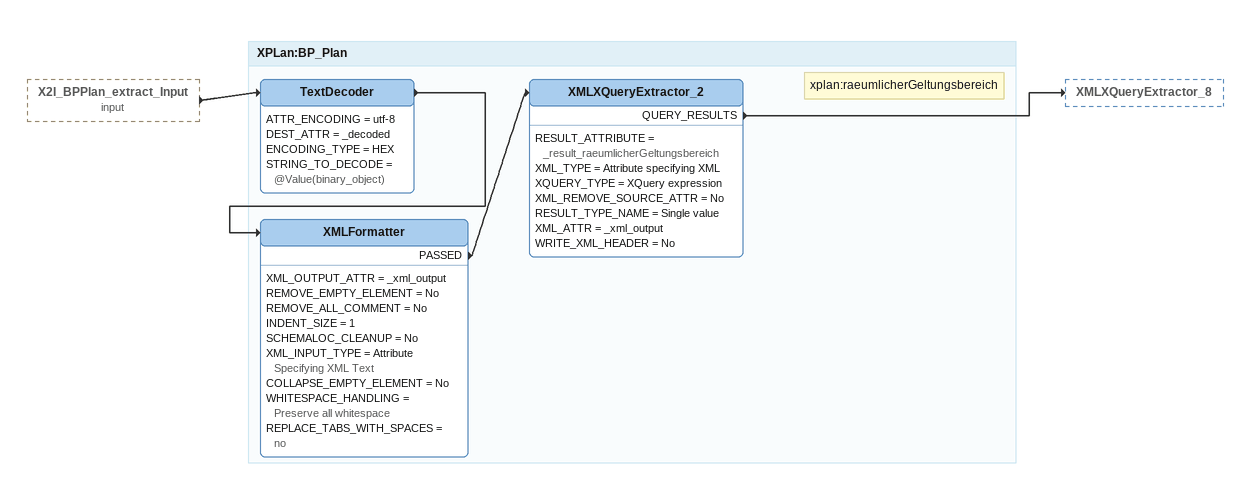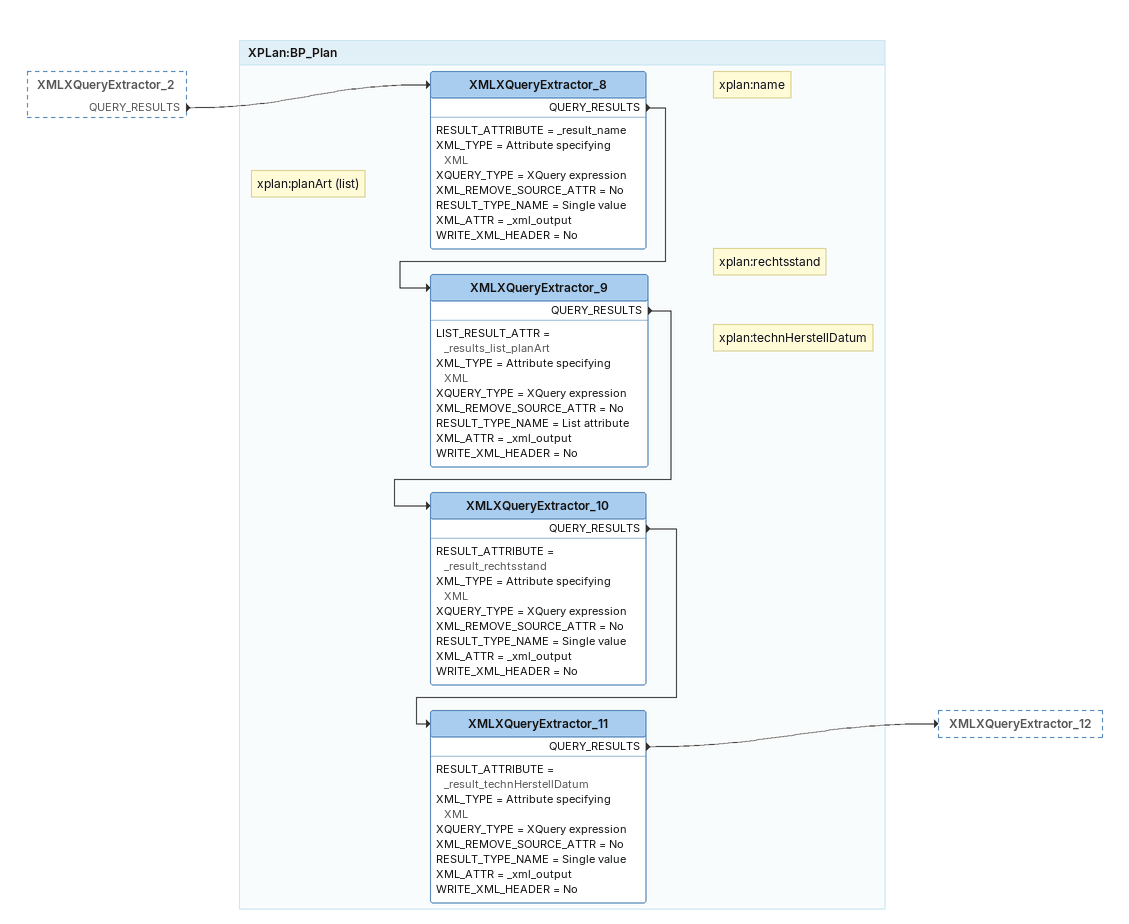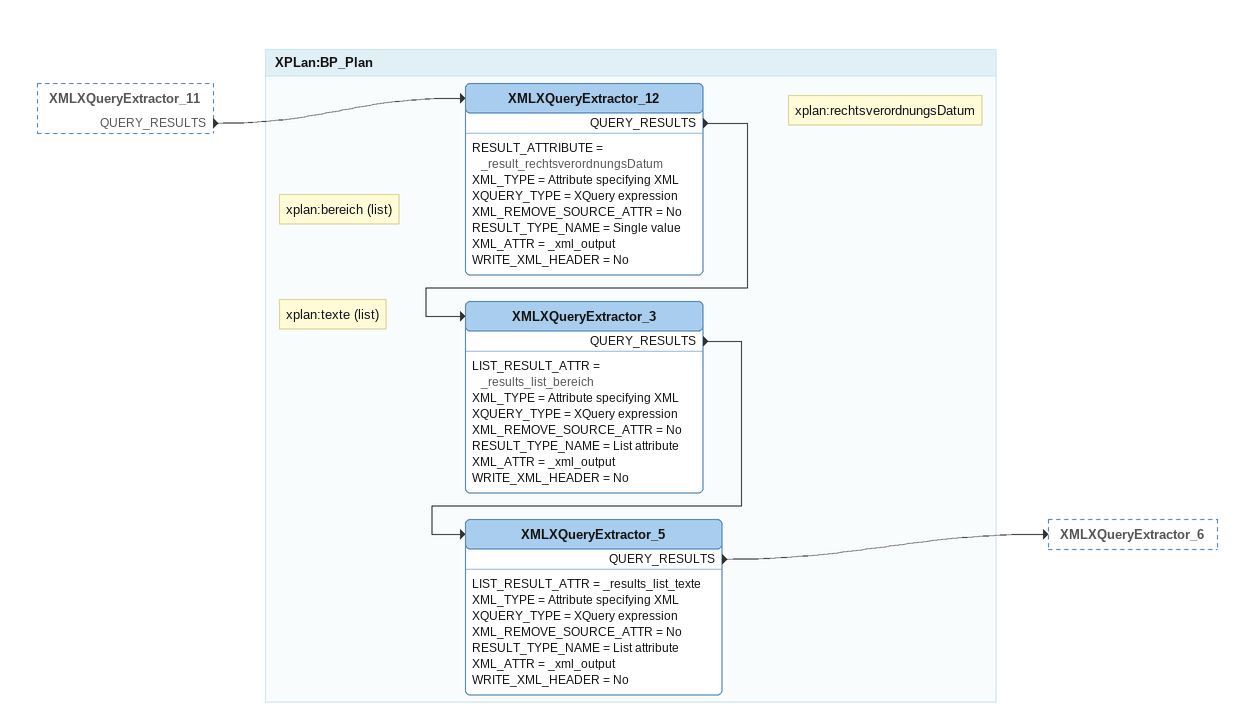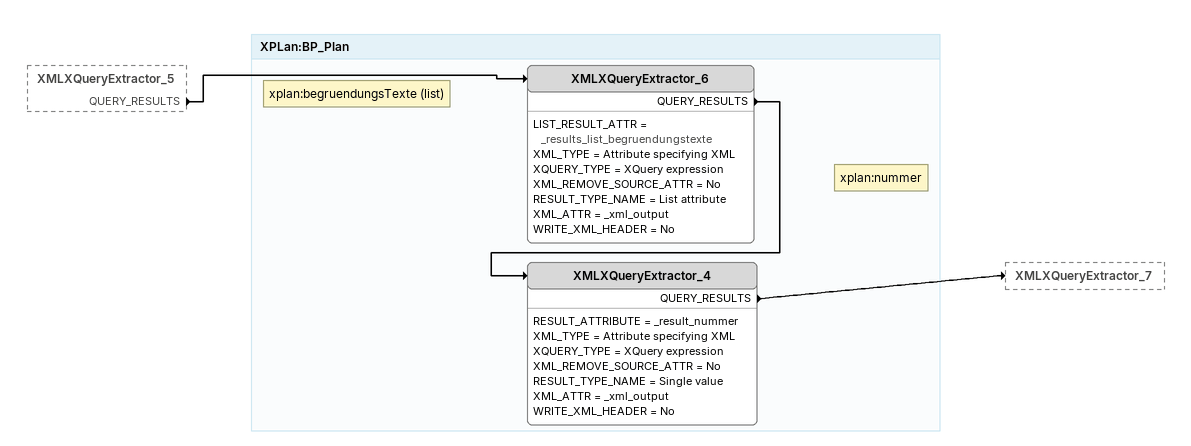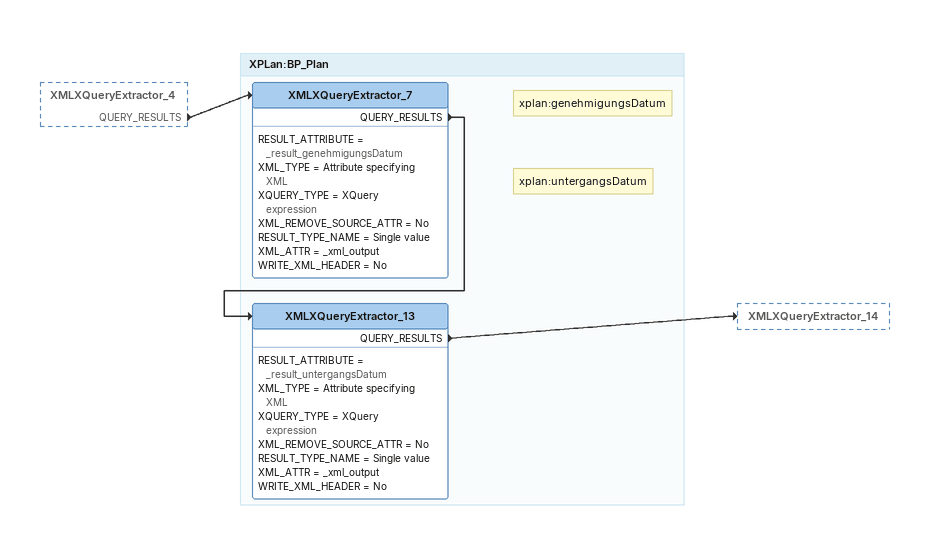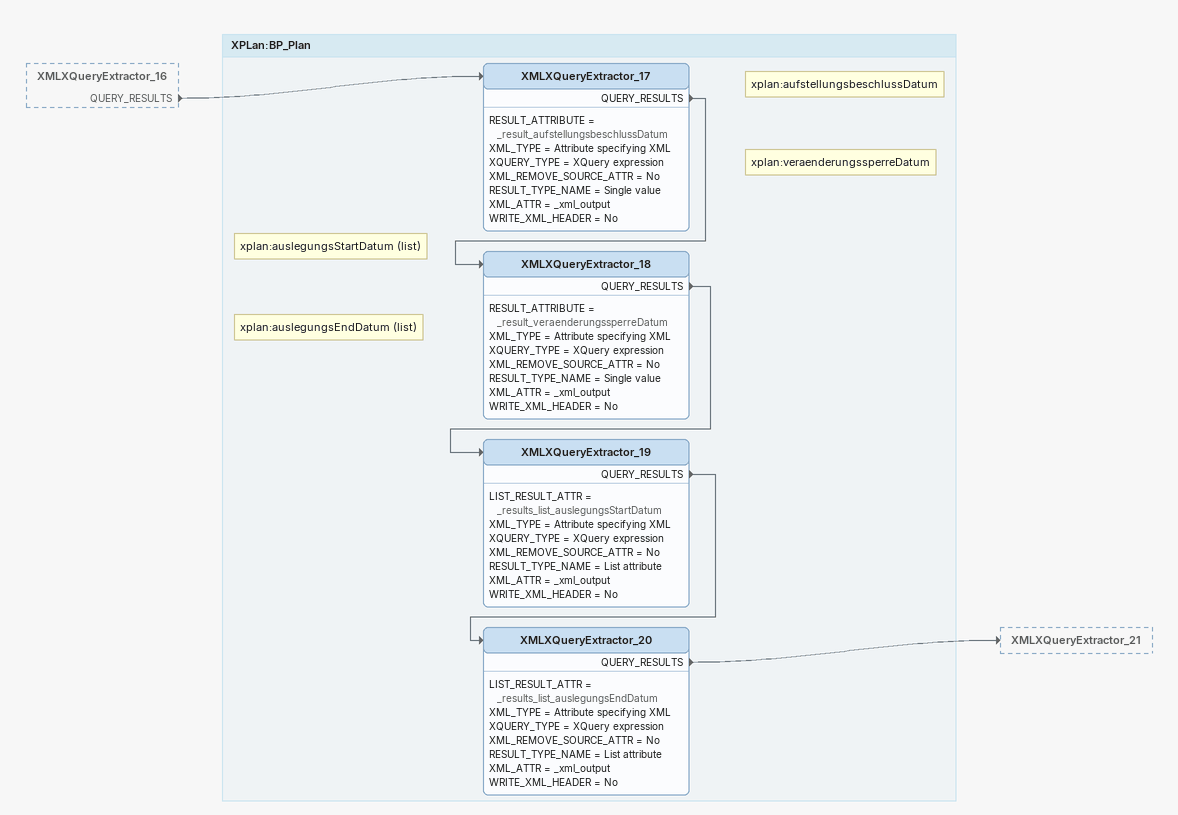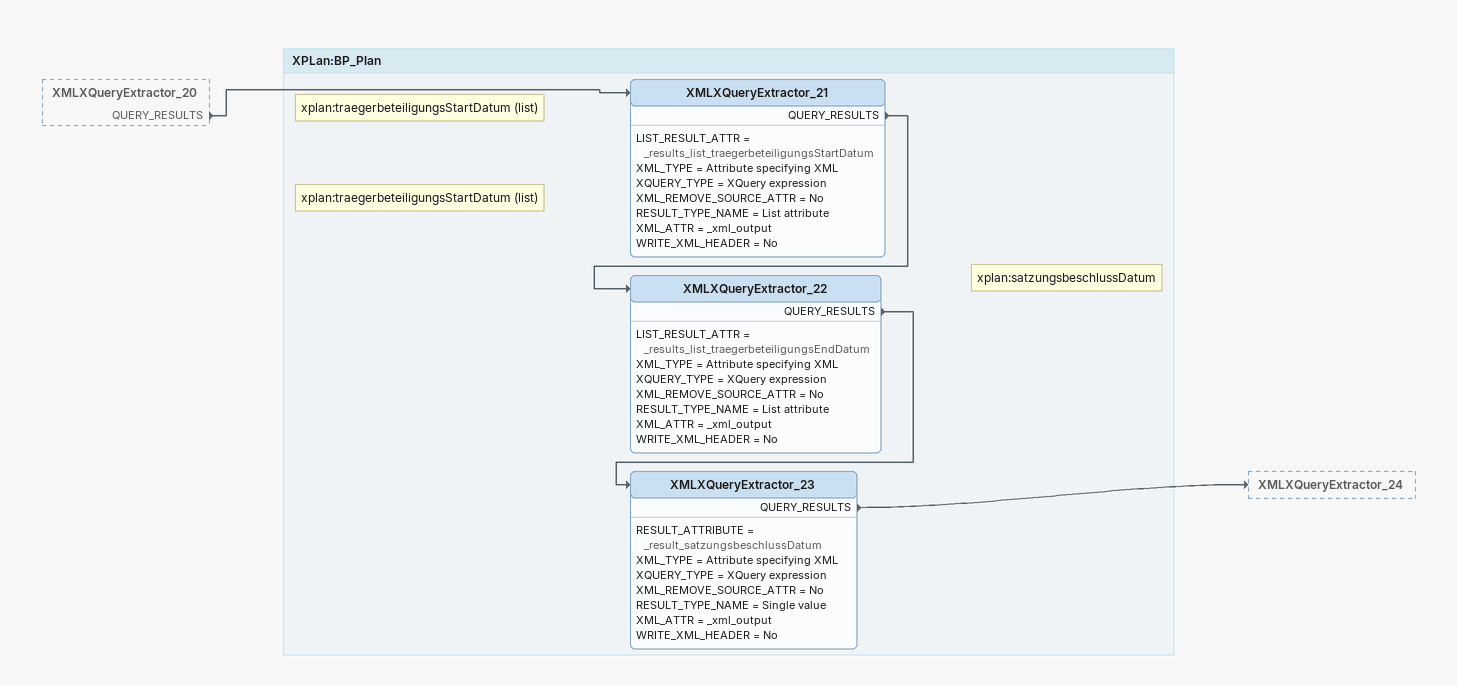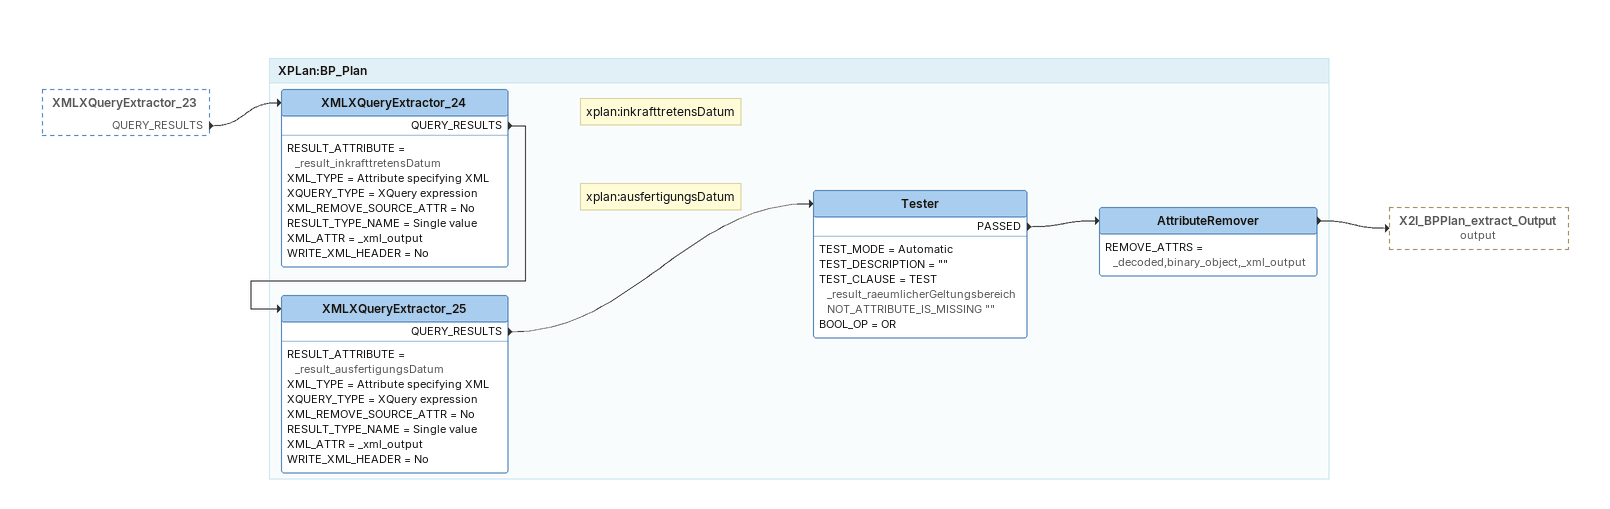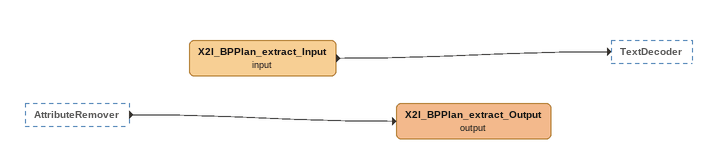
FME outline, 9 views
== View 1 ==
X2I_BPPlan_extract_Input (input) [outside]
    -> TextDecoder

Bookmark: XPLan:BP_Plan
TextDecoder
    ATTR_ENCODING = utf-8
    DEST_ATTR = _decoded
    ENCODING_TYPE = HEX
    STRING_TO_DECODE = @Value(binary_object)
    -> XMLFormatter
XMLFormatter
    XML_OUTPUT_ATTR = _xml_output
    REMOVE_EMPTY_ELEMENT = No
    REMOVE_ALL_COMMENT = No
    INDENT_SIZE = 1
    SCHEMALOC_CLEANUP = No
    XML_INPUT_TYPE = Attribute Specifying XML Text
    COLLAPSE_EMPTY_ELEMENT = No
    WHITESPACE_HANDLING = Preserve all whitespace
    REPLACE_TABS_WITH_SPACES = no
    PASSED -> XMLXQueryExtractor_2
Note: xplan:raeumlicherGeltungsbereich
XMLXQueryExtractor_2
    RESULT_ATTRIBUTE = _result_raeumlicherGeltungsbereich
    XML_TYPE = Attribute specifying XML
    XQUERY_TYPE = XQuery expression
    XML_REMOVE_SOURCE_ATTR = No
    RESULT_TYPE_NAME = Single value
    XML_ATTR = _xml_output
    WRITE_XML_HEADER = No
    QUERY_RESULTS -> XMLXQueryExtractor_8

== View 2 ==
XMLXQueryExtractor_2 [outside]
    QUERY_RESULTS -> XMLXQueryExtractor_8

Bookmark: XPLan:BP_Plan
Note: xplan:name
XMLXQueryExtractor_8
    RESULT_ATTRIBUTE = _result_name
    XML_TYPE = Attribute specifying XML
    XQUERY_TYPE = XQuery expression
    XML_REMOVE_SOURCE_ATTR = No
    RESULT_TYPE_NAME = Single value
    XML_ATTR = _xml_output
    WRITE_XML_HEADER = No
    QUERY_RESULTS -> XMLXQueryExtractor_9
Note: xplan:planArt (list)
XMLXQueryExtractor_9
    LIST_RESULT_ATTR = _results_list_planArt
    XML_TYPE = Attribute specifying XML
    XQUERY_TYPE = XQuery expression
    XML_REMOVE_SOURCE_ATTR = No
    RESULT_TYPE_NAME = List attribute
    XML_ATTR = _xml_output
    WRITE_XML_HEADER = No
    QUERY_RESULTS -> XMLXQueryExtractor_10
Note: xplan:rechtsstand
XMLXQueryExtractor_10
    RESULT_ATTRIBUTE = _result_rechtsstand
    XML_TYPE = Attribute specifying XML
    XQUERY_TYPE = XQuery expression
    XML_REMOVE_SOURCE_ATTR = No
    RESULT_TYPE_NAME = Single value
    XML_ATTR = _xml_output
    WRITE_XML_HEADER = No
    QUERY_RESULTS -> XMLXQueryExtractor_11
Note: xplan:technHerstellDatum
XMLXQueryExtractor_11
    RESULT_ATTRIBUTE = _result_technHerstellDatum
    XML_TYPE = Attribute specifying XML
    XQUERY_TYPE = XQuery expression
    XML_REMOVE_SOURCE_ATTR = No
    RESULT_TYPE_NAME = Single value
    XML_ATTR = _xml_output
    WRITE_XML_HEADER = No
    QUERY_RESULTS -> XMLXQueryExtractor_12

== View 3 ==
XMLXQueryExtractor_11 [outside]
    QUERY_RESULTS -> XMLXQueryExtractor_12

Bookmark: XPLan:BP_Plan
Note: xplan:rechtsverordnungsDatum
XMLXQueryExtractor_12
    RESULT_ATTRIBUTE = _result_rechtsverordnungsDatum
    XML_TYPE = Attribute specifying XML
    XQUERY_TYPE = XQuery expression
    XML_REMOVE_SOURCE_ATTR = No
    RESULT_TYPE_NAME = Single value
    XML_ATTR = _xml_output
    WRITE_XML_HEADER = No
    QUERY_RESULTS -> XMLXQueryExtractor_3
Note: xplan:bereich (list)
XMLXQueryExtractor_3
    LIST_RESULT_ATTR = _results_list_bereich
    XML_TYPE = Attribute specifying XML
    XQUERY_TYPE = XQuery expression
    XML_REMOVE_SOURCE_ATTR = No
    RESULT_TYPE_NAME = List attribute
    XML_ATTR = _xml_output
    WRITE_XML_HEADER = No
    QUERY_RESULTS -> XMLXQueryExtractor_5
Note: xplan:texte (list)
XMLXQueryExtractor_5
    LIST_RESULT_ATTR = _results_list_texte
    XML_TYPE = Attribute specifying XML
    XQUERY_TYPE = XQuery expression
    XML_REMOVE_SOURCE_ATTR = No
    RESULT_TYPE_NAME = List attribute
    XML_ATTR = _xml_output
    WRITE_XML_HEADER = No
    QUERY_RESULTS -> XMLXQueryExtractor_6

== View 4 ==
XMLXQueryExtractor_5 [outside]
    QUERY_RESULTS -> XMLXQueryExtractor_6

Bookmark: XPLan:BP_Plan
Note: xplan:begruendungsTexte (list)
XMLXQueryExtractor_6
    LIST_RESULT_ATTR = _results_list_begruendungstexte
    XML_TYPE = Attribute specifying XML
    XQUERY_TYPE = XQuery expression
    XML_REMOVE_SOURCE_ATTR = No
    RESULT_TYPE_NAME = List attribute
    XML_ATTR = _xml_output
    WRITE_XML_HEADER = No
    QUERY_RESULTS -> XMLXQueryExtractor_4
Note: xplan:nummer
XMLXQueryExtractor_4
    RESULT_ATTRIBUTE = _result_nummer
    XML_TYPE = Attribute specifying XML
    XQUERY_TYPE = XQuery expression
    XML_REMOVE_SOURCE_ATTR = No
    RESULT_TYPE_NAME = Single value
    XML_ATTR = _xml_output
    WRITE_XML_HEADER = No
    QUERY_RESULTS -> XMLXQueryExtractor_7

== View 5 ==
XMLXQueryExtractor_4 [outside]
    QUERY_RESULTS -> XMLXQueryExtractor_7

Bookmark: XPLan:BP_Plan
Note: xplan:genehmigungsDatum
XMLXQueryExtractor_7
    RESULT_ATTRIBUTE = _result_genehmigungsDatum
    XML_TYPE = Attribute specifying XML
    XQUERY_TYPE = XQuery expression
    XML_REMOVE_SOURCE_ATTR = No
    RESULT_TYPE_NAME = Single value
    XML_ATTR = _xml_output
    WRITE_XML_HEADER = No
    QUERY_RESULTS -> XMLXQueryExtractor_13
Note: xplan:untergangsDatum
XMLXQueryExtractor_13
    RESULT_ATTRIBUTE = _result_untergangsDatum
    XML_TYPE = Attribute specifying XML
    XQUERY_TYPE = XQuery expression
    XML_REMOVE_SOURCE_ATTR = No
    RESULT_TYPE_NAME = Single value
    XML_ATTR = _xml_output
    WRITE_XML_HEADER = No
    QUERY_RESULTS -> XMLXQueryExtractor_14

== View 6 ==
XMLXQueryExtractor_16 [outside]
    QUERY_RESULTS -> XMLXQueryExtractor_17

Bookmark: XPLan:BP_Plan
Note: xplan:aufstellungsbeschlussDatum
XMLXQueryExtractor_17
    RESULT_ATTRIBUTE = _result_aufstellungsbeschlussDatum
    XML_TYPE = Attribute specifying XML
    XQUERY_TYPE = XQuery expression
    XML_REMOVE_SOURCE_ATTR = No
    RESULT_TYPE_NAME = Single value
    XML_ATTR = _xml_output
    WRITE_XML_HEADER = No
    QUERY_RESULTS -> XMLXQueryExtractor_18
Note: xplan:veraenderungssperreDatum
XMLXQueryExtractor_18
    RESULT_ATTRIBUTE = _result_veraenderungssperreDatum
    XML_TYPE = Attribute specifying XML
    XQUERY_TYPE = XQuery expression
    XML_REMOVE_SOURCE_ATTR = No
    RESULT_TYPE_NAME = Single value
    XML_ATTR = _xml_output
    WRITE_XML_HEADER = No
    QUERY_RESULTS -> XMLXQueryExtractor_19
Note: xplan:auslegungsStartDatum (list)
XMLXQueryExtractor_19
    LIST_RESULT_ATTR = _results_list_auslegungsStartDatum
    XML_TYPE = Attribute specifying XML
    XQUERY_TYPE = XQuery expression
    XML_REMOVE_SOURCE_ATTR = No
    RESULT_TYPE_NAME = List attribute
    XML_ATTR = _xml_output
    WRITE_XML_HEADER = No
    QUERY_RESULTS -> XMLXQueryExtractor_20
Note: xplan:auslegungsEndDatum (list)
XMLXQueryExtractor_20
    LIST_RESULT_ATTR = _results_list_auslegungsEndDatum
    XML_TYPE = Attribute specifying XML
    XQUERY_TYPE = XQuery expression
    XML_REMOVE_SOURCE_ATTR = No
    RESULT_TYPE_NAME = List attribute
    XML_ATTR = _xml_output
    WRITE_XML_HEADER = No
    QUERY_RESULTS -> XMLXQueryExtractor_21

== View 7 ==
XMLXQueryExtractor_20 [outside]
    QUERY_RESULTS -> XMLXQueryExtractor_21

Bookmark: XPLan:BP_Plan
Note: xplan:traegerbeteiligungsStartDatum (list)
XMLXQueryExtractor_21
    LIST_RESULT_ATTR = _results_list_traegerbeteiligungsStartDatum
    XML_TYPE = Attribute specifying XML
    XQUERY_TYPE = XQuery expression
    XML_REMOVE_SOURCE_ATTR = No
    RESULT_TYPE_NAME = List attribute
    XML_ATTR = _xml_output
    WRITE_XML_HEADER = No
    QUERY_RESULTS -> XMLXQueryExtractor_22
Note: xplan:traegerbeteiligungsStartDatum (list)
XMLXQueryExtractor_22
    LIST_RESULT_ATTR = _results_list_traegerbeteiligungsEndDatum
    XML_TYPE = Attribute specifying XML
    XQUERY_TYPE = XQuery expression
    XML_REMOVE_SOURCE_ATTR = No
    RESULT_TYPE_NAME = List attribute
    XML_ATTR = _xml_output
    WRITE_XML_HEADER = No
    QUERY_RESULTS -> XMLXQueryExtractor_23
Note: xplan:satzungsbeschlussDatum
XMLXQueryExtractor_23
    RESULT_ATTRIBUTE = _result_satzungsbeschlussDatum
    XML_TYPE = Attribute specifying XML
    XQUERY_TYPE = XQuery expression
    XML_REMOVE_SOURCE_ATTR = No
    RESULT_TYPE_NAME = Single value
    XML_ATTR = _xml_output
    WRITE_XML_HEADER = No
    QUERY_RESULTS -> XMLXQueryExtractor_24

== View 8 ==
XMLXQueryExtractor_23 [outside]
    QUERY_RESULTS -> XMLXQueryExtractor_24

Bookmark: XPLan:BP_Plan
Note: xplan:inkrafttretensDatum
XMLXQueryExtractor_24
    RESULT_ATTRIBUTE = _result_inkrafttretensDatum
    XML_TYPE = Attribute specifying XML
    XQUERY_TYPE = XQuery expression
    XML_REMOVE_SOURCE_ATTR = No
    RESULT_TYPE_NAME = Single value
    XML_ATTR = _xml_output
    WRITE_XML_HEADER = No
    QUERY_RESULTS -> XMLXQueryExtractor_25
Note: xplan:ausfertigungsDatum
XMLXQueryExtractor_25
    RESULT_ATTRIBUTE = _result_ausfertigungsDatum
    XML_TYPE = Attribute specifying XML
    XQUERY_TYPE = XQuery expression
    XML_REMOVE_SOURCE_ATTR = No
    RESULT_TYPE_NAME = Single value
    XML_ATTR = _xml_output
    WRITE_XML_HEADER = No
    QUERY_RESULTS -> Tester
Tester
    TEST_MODE = Automatic
    TEST_DESCRIPTION = ""
    TEST_CLAUSE = TEST _result_raeumlicherGeltungsbereich NOT_ATTRIBUTE_IS_MISSING ""
    BOOL_OP = OR
    PASSED -> AttributeRemover
AttributeRemover
    REMOVE_ATTRS = _decoded,binary_object,_xml_output
    -> X2I_BPPlan_extract_Output (output)

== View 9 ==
AttributeRemover [outside]
    -> X2I_BPPlan_extract_Output (output)
X2I_BPPlan_extract_Input (input)
    -> TextDecoder
X2I_BPPlan_extract_Output (output)
